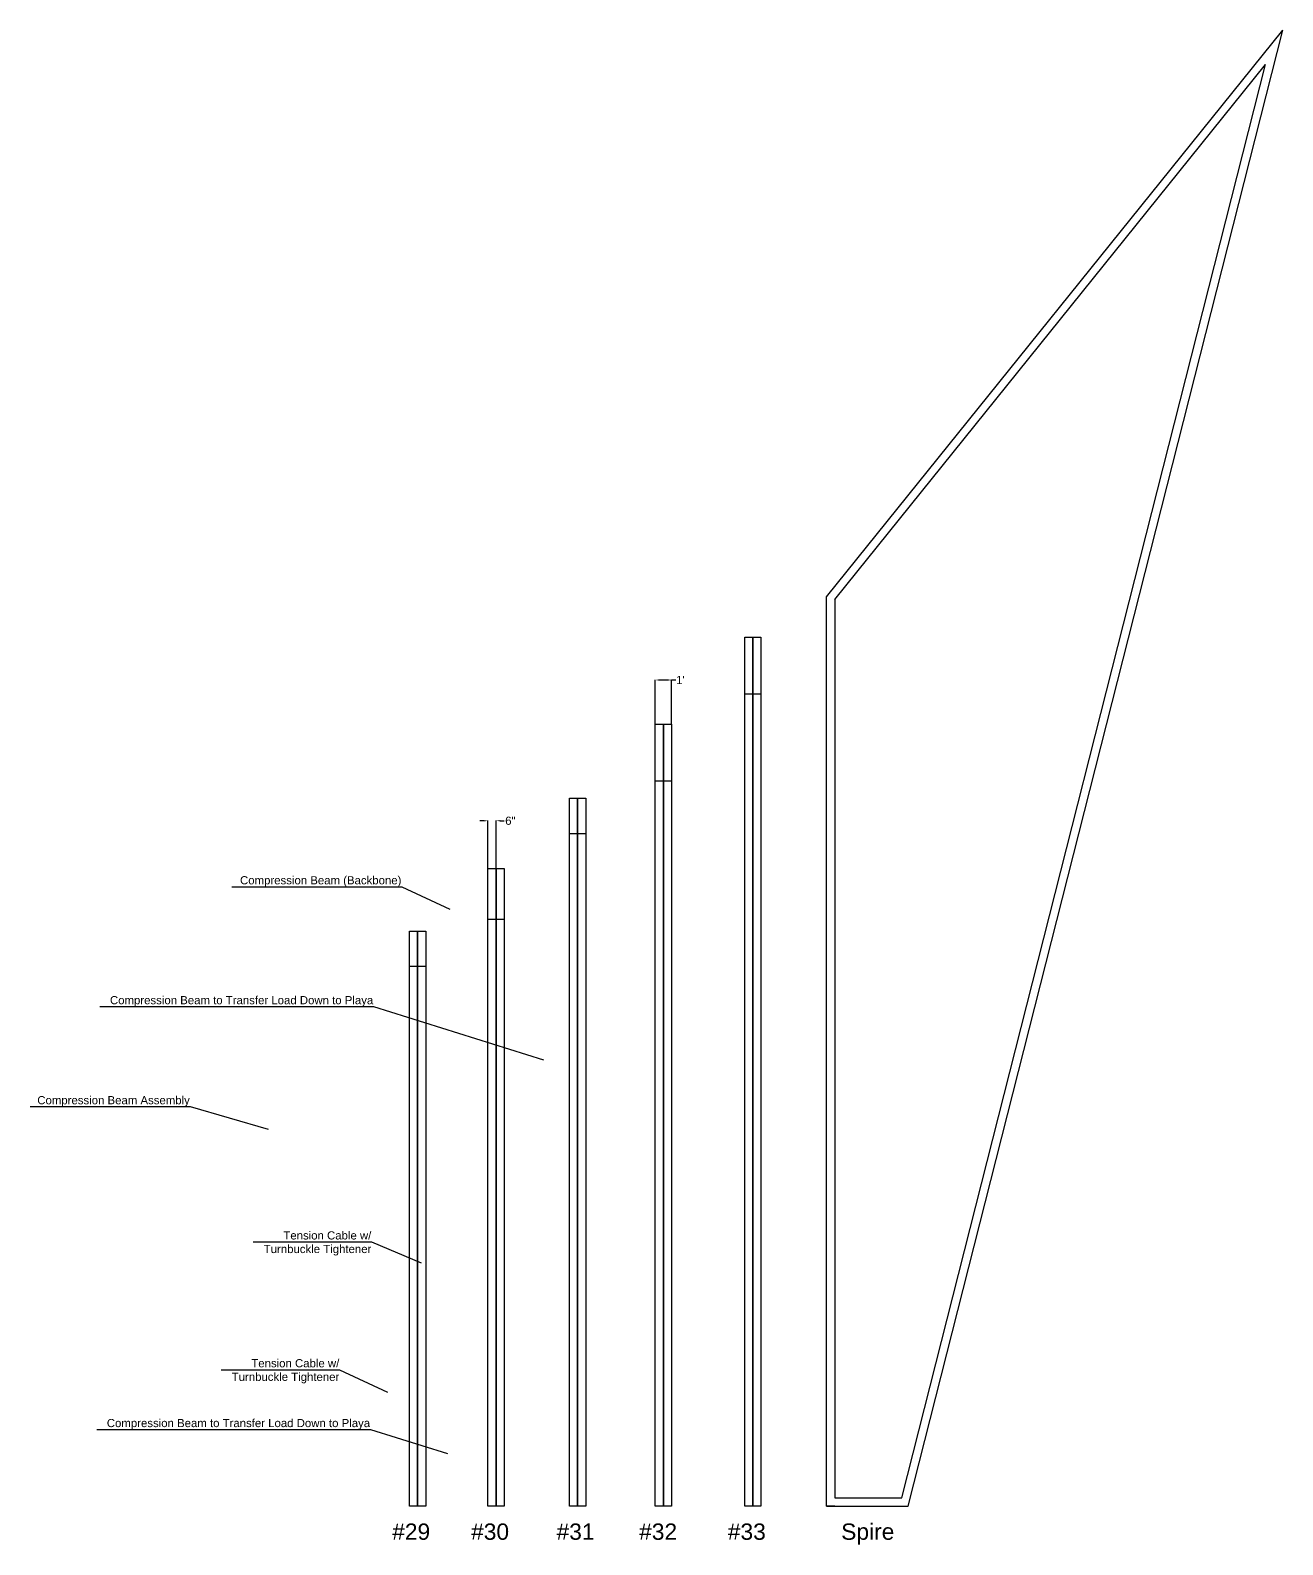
# Model space of a CAD drawing. Header units: inches. Extents: x -4 to 7866, y -130 to 1088.
# Drawn here: x 6944 to 7866, y -27 to 1088 of the extents above; entities that cross this region are included whole.
import ezdxf
from ezdxf import colors
from ezdxf.entities.mleader import LeaderData, LeaderLine
from ezdxf.math import Vec2, Vec3

# ---------------------------------------------------------------- set-up
doc = ezdxf.new("R2010")
doc.units = ezdxf.units.IN
doc.header["$MEASUREMENT"] = 0
doc.layers.add('Annotation', color=7, linetype='Continuous', lineweight=9)
doc.styles.get("Standard").update_dxf_attribs({"font": 'Arial.ttf'})
doc.dimstyles.get("Standard").update_dxf_attribs({"dimtxt": 0.18, "dimasz": 0.18, "dimexe": 0.18, "dimexo": 0.0625, "dimgap": 0.09, "dimtad": 0, "dimtih": 1, "dimtoh": 1, "dimdec": 4, "dimzin": 0, "dimdsep": 46, "dimtxsty": 'Standard', "dimcen": 0.09, "dimadec": 0, "dimazin": 0, "dimtfac": 1, "dimtdec": 4, "dimtofl": 0, "dimtmove": 0, "dimatfit": 3, "dimfxl": 1, "dimtolj": 1, "dimtzin": 0, "dimarcsym": 0})

# ---------------------------------------------------------------- blocks, each defined once
blk = doc.blocks.new('*D116')
at = {"layer": 'Annotation', "color": 0, "lineweight": -2, "transparency": 16777216}
for p, q in [((7277.6, 506.2), (7274.6, 506.2)), ((7280.6, 471.2), (7280.6, 506.4)), ((7286.6, 471.2), (7286.6, 506.4)), ((7289.6, 506.2), (7292.6, 506.2))]:
    blk.add_line(p, q, dxfattribs=at)
at = {"layer": 'Annotation', "color": 0, "transparency": 16777216}
for points in [[(7277.6, 506.7), (7277.6, 505.7), (7280.6, 506.2)], [(7289.6, 506.7), (7289.6, 505.7), (7286.6, 506.2)]]:
    blk.add_solid(points, dxfattribs=at)
at = {"layer": 'Annotation', "color": 0, "transparency": 16777216, "insert": (7297.1, 506.2), "char_height": 6, "attachment_point": 5}
blk.add_mtext('\\A1;6"', dxfattribs=at)
blk = doc.blocks.new('*D117')
at = {"layer": 'Annotation', "color": 0, "lineweight": -2, "transparency": 16777216}
for p, q in [((7403.8, 577.3), (7403.8, 609.9)), ((7406.8, 609.8), (7412.8, 609.8)), ((7415.8, 577.3), (7415.8, 609.9)), ((7415.8, 609.8), (7418.8, 609.8))]:
    blk.add_line(p, q, dxfattribs=at)
at = {"layer": 'Annotation', "color": 0, "transparency": 16777216}
for points in [[(7406.8, 610.3), (7406.8, 609.3), (7403.8, 609.8)], [(7412.8, 610.3), (7412.8, 609.3), (7415.8, 609.8)]]:
    blk.add_solid(points, dxfattribs=at)
at = {"layer": 'Annotation', "color": 0, "transparency": 16777216, "insert": (7422.2, 609.8), "char_height": 6, "attachment_point": 5}
blk.add_mtext("\\A1;1'", dxfattribs=at)

msp = doc.modelspace()

# ---------------------------------------------------------------- linework, layer by layer
for p, q in [((7529.86027, 671.07268), (7865.57398, 1087.96757)), ((7589.86027, 1.86235), (7865.57398, 1087.96757)), ((7535.86027, 668.95718), (7852.98736, 1062.7709)), ((7585.19309, 7.86235), (7852.98736, 1062.7709)), ((7481.56375, 599.38477), (7469.56375, 599.38477)), ((7415.75125, 535.43151), (7403.75125, 535.43151)), ((7340.62625, 496.86235), (7352.62625, 496.86235)), ((7292.56375, 433.48222), (7280.56375, 433.48222)), ((7234.81375, 398.86235), (7222.81375, 398.86235)), ((7529.86027, 1.86235), (7589.86027, 1.86235)), ((7535.86027, 7.86235), (7585.19309, 7.86235))]:
    msp.add_line(p, q)
for points in [[(7535.86027, 1.86235), (7529.86027, 1.86235), (7529.86027, 671.07268)], [(7535.86027, 668.95718), (7535.86027, 7.86235)]]:
    msp.add_lwpolyline(points)
for points in [[(7475.56375, 1.86235), (7469.56375, 1.86235), (7469.56375, 641.38477), (7475.56375, 641.38477)], [(7481.56375, 1.86235), (7475.56375, 1.86235), (7475.56375, 641.38477), (7481.56375, 641.38477)], [(7409.75125, 1.86235), (7403.75125, 1.86235), (7403.75125, 577.23436), (7409.75125, 577.23436)], [(7415.75125, 1.86235), (7409.75125, 1.86235), (7409.75125, 577.23436), (7415.75125, 577.23436)], [(7346.62625, 1.86235), (7340.62625, 1.86235), (7340.62625, 522.86235), (7346.62625, 522.86235)], [(7352.62625, 1.86235), (7346.62625, 1.86235), (7346.62625, 522.86235), (7352.62625, 522.86235)], [(7286.56375, 1.86235), (7280.56375, 1.86235), (7280.56375, 471.14515), (7286.56375, 471.14515)], [(7292.56375, 1.86235), (7286.56375, 1.86235), (7286.56375, 471.14515), (7292.56375, 471.14515)], [(7228.81375, 1.86235), (7222.81375, 1.86235), (7222.81375, 424.86235), (7228.81375, 424.86235)], [(7234.81375, 1.86235), (7228.81375, 1.86235), (7228.81375, 424.86235), (7234.81375, 424.86235)]]:
    msp.add_lwpolyline(points, close=True)

# ---------------------------------------------------------------- texts
at = {"layer": 'Annotation', "char_height": 12, "attachment_point": 1}
for s, insert in [('#29', (7210.12244, -10.98894)), ('#30', (7268.17833, -10.98894)), ('#31', (7331.10862, -10.98894)), ('#32', (7391.88199, -10.98894)), ('#33', (7457.14984, -10.98894)), ('Spire', (7540.59389, -10.98894))]:
    msp.add_mtext_dynamic_manual_height_columns(s, width=40.8260776, gutter_width=1, heights=[0], dxfattribs=dict(at, insert=insert))

# ---------------------------------------------------------------- dimensions: what is measured, and where the dimension line sits
at = {"layer": 'Annotation'}
for base, p1, p2, picture, middle in [((7415.75125, 609.75778), (7403.75125, 577.23436), (7415.75125, 577.23436), '*D117', (7422.20691, 609.75778)), ((7286.56375, 506.23505), (7280.56375, 471.14515), (7286.56375, 471.14515), '*D116', (7297.08353, 506.23505))]:
    dim = msp.add_linear_dim(base=base, p1=p1, p2=p2, dimstyle='Standard', override={"dimtxt": 6, "dimasz": 3, "dimgap": 1, "dimlunit": 4, "dimcen": 3, "dimtmove": 0}, dxfattribs=at)
    dim.commit()
    dim.dimension.update_dxf_attribs({"geometry": picture, "text_midpoint": middle})

# ---------------------------------------------------------------- leaders
ml = msp.add_multileader_mtext('Standard', dxfattribs=at)
ml.set_content('Compression Beam (Backbone)  ', color=256)
ml.set_leader_properties()
ml.build(insert=Vec2(0, 0))
ml.multileader.update_dxf_attribs({"text_right_attachment_type": 6, "dogleg_length": 0.36, "arrow_head_size": 0.18})
ctx = ml.context
ctx.base_point, ctx.char_height, ctx.arrow_head_size, ctx.landing_gap_size, ctx.plane_origin = Vec3(7099.11199, 461.23711), 6, 0.18, 0.09, Vec3(7252.8925, 440.916)
ctx.right_attachment, ctx.text_align_type = 6, 2
notes = []
notes.append((ctx, [(0, (1, 1, 0), (7217.36004, 457.41856), (-1, 0), 0.36, [(0, [(7252.8925, 440.916)], 0, [])])]))
ctx.mtext.insert, ctx.mtext.alignment, ctx.mtext.flow_direction = Vec3(7216.91004, 465.41856), 3, 5
ml = msp.add_multileader_mtext('Standard', dxfattribs=at)
ml.set_content('Compression Beam to Transfer Load Down to Playa  ', color=256)
ml.set_leader_properties()
ml.build(insert=Vec2(0, 0))
ml.multileader.update_dxf_attribs({"text_right_attachment_type": 6, "dogleg_length": 0.36, "arrow_head_size": 0.18})
ctx = ml.context
ctx.base_point, ctx.char_height, ctx.arrow_head_size, ctx.landing_gap_size, ctx.plane_origin = Vec3(7004.39308, 373.02768), 6, 0.18, 0.09, Vec3(7232.17087, 352.66564)
ctx.right_attachment, ctx.text_align_type = 6, 2
notes.append((ctx, [(0, (1, 1, 0), (7196.63841, 369.1682), (-1, 0), 0.36, [(0, [(7322.01354, 329.93887)], 0, [])])]))
ctx.mtext.insert, ctx.mtext.alignment, ctx.mtext.flow_direction = Vec3(7196.18841, 377.1682), 3, 5
ml = msp.add_multileader_mtext('Standard', dxfattribs=at)
ml.set_content('Compression Beam Assembly  ', color=256)
ml.set_leader_properties()
ml.build(insert=Vec2(0, 0))
ml.multileader.update_dxf_attribs({"text_right_attachment_type": 6, "dogleg_length": 0.36, "arrow_head_size": 0.18})
ctx = ml.context
ctx.base_point, ctx.char_height, ctx.arrow_head_size, ctx.landing_gap_size, ctx.plane_origin = Vec3(6950.07213, 299.40796), 6, 0.18, 0.09, Vec3(7119.21685, 279.04593)
ctx.right_attachment, ctx.text_align_type = 6, 2
notes.append((ctx, [(0, (1, 1, 0), (7061.60804, 295.54848), (-1, 0), 0.36, [(0, [(7119.21685, 279.04593)], 0, [])])]))
ctx.mtext.insert, ctx.mtext.alignment, ctx.mtext.flow_direction = Vec3(7061.15804, 303.54848), 3, 5
ml = msp.add_multileader_mtext('Standard', dxfattribs=at)
ml.set_content('Tension Cable w/ \\PTurnbuckle Tightener  ', color=256)
ml.set_leader_properties()
ml.build(insert=Vec2(0, 0))
ml.multileader.update_dxf_attribs({"text_right_attachment_type": 6, "dogleg_length": 0.36, "arrow_head_size": 0.18})
ctx = ml.context
ctx.base_point, ctx.char_height, ctx.arrow_head_size, ctx.landing_gap_size, ctx.plane_origin = Vec3(7116.59096, 199.89268), 6, 0.18, 0.09, Vec3(7230.75347, 179.53065)
ctx.right_attachment, ctx.text_align_type = 6, 2
notes.append((ctx, [(0, (1, 1, 0), (7195.22101, 196.0332), (-1, 0), 0.36, [(0, [(7231.81375, 180.59092)], 0, [])])]))
ctx.mtext.insert, ctx.mtext.alignment, ctx.mtext.flow_direction = Vec3(7194.77101, 204.0332), 3, 5
ml = msp.add_multileader_mtext('Standard', dxfattribs=at)
ml.set_content('Tension Cable w/ \\PTurnbuckle Tightener  ', color=256)
ml.set_leader_properties()
ml.build(insert=Vec2(0, 0))
ml.multileader.update_dxf_attribs({"text_right_attachment_type": 6, "dogleg_length": 0.36, "arrow_head_size": 0.18})
ctx = ml.context
ctx.base_point, ctx.char_height, ctx.arrow_head_size, ctx.landing_gap_size, ctx.plane_origin = Vec3(7093.01227, 105.81753), 6, 0.18, 0.09, Vec3(7207.17478, 85.45549)
ctx.right_attachment, ctx.text_align_type = 6, 2
notes.append((ctx, [(0, (1, 1, 0), (7171.64231, 101.95805), (-1, 0), 0.36, [(0, [(7207.17478, 85.45549)], 0, [])])]))
ctx.mtext.insert, ctx.mtext.alignment, ctx.mtext.flow_direction = Vec3(7171.19231, 109.95805), 3, 5
ml = msp.add_multileader_mtext('Standard', dxfattribs=at)
ml.set_content('Compression Beam to Transfer Load Down to Playa  ', color=256)
ml.set_leader_properties()
ml.build(insert=Vec2(0, 0))
ml.multileader.update_dxf_attribs({"text_right_attachment_type": 6, "dogleg_length": 0.36, "arrow_head_size": 0.18})
ctx = ml.context
ctx.base_point, ctx.char_height, ctx.arrow_head_size, ctx.landing_gap_size, ctx.plane_origin = Vec3(7002.06154, 61.79675), 6, 0.18, 0.09, Vec3(7229.83933, 41.43471)
ctx.right_attachment, ctx.text_align_type = 6, 2
notes.append((ctx, [(0, (1, 1, 0), (7194.30686, 57.93727), (-1, 0), 0.36, [(0, [(7251.2498, 40.12008)], 0, [])])]))
ctx.mtext.insert, ctx.mtext.alignment, ctx.mtext.flow_direction = Vec3(7193.85686, 65.93727), 3, 5
for ctx, leaders in notes:
    for number, flags, end, landing, length, lines in leaders:
        leader = LeaderData()
        leader.index, (leader.has_last_leader_line, leader.has_dogleg_vector, leader.attachment_direction) = number, flags
        leader.last_leader_point, leader.dogleg_vector, leader.dogleg_length = Vec3(end), Vec3(landing), length
        for number, points, colour, breaks in lines:
            line = LeaderLine()
            line.index, line.vertices, line.color, line.breaks = number, Vec3.list(points), colors.encode_raw_color(colour), breaks
            leader.lines.append(line)
        ctx.leaders.append(leader)

doc.saveas('drawing.dxf')
